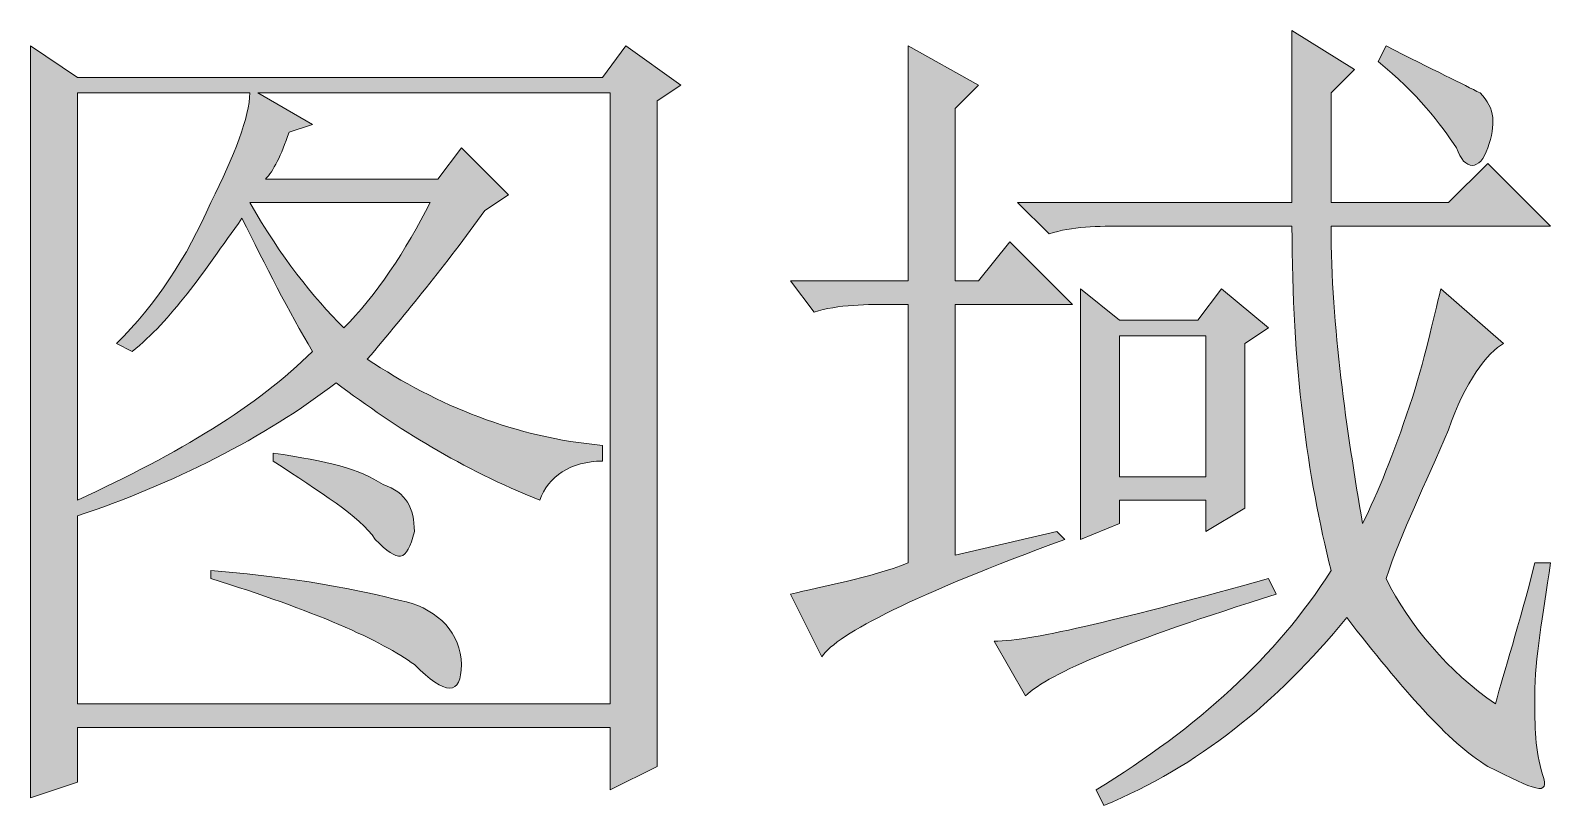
# Model space of a CAD drawing. Header units: millimetres. Extents: x 0 to 297, y 0 to 208.
# Drawn here: x 216.081 to 219.799, y 201.276 to 203.173 of the extents above; entities that cross this region are included whole.
import ezdxf

# ---------------------------------------------------------------- set-up
doc = ezdxf.new("R2010")
doc.units = ezdxf.units.MM

msp = doc.modelspace()

# ---------------------------------------------------------------- hatches: boundary and pattern name
h = msp.add_hatch(color=7)
edge = h.paths.add_edge_path(flags=0)
edge.add_spline(control_points=[(217.613794, 203.000626), (217.613794, 203.000626), (217.613794, 201.659365), (217.613794, 201.659365), (217.613794, 201.56341), (217.613794, 201.467454), (217.613794, 201.371851), (217.613794, 201.371851), (217.498789, 201.314349), (217.498789, 201.314349), (217.498789, 201.314349), (217.498789, 201.467454), (217.498789, 201.467454), (217.498789, 201.467454), (216.195628, 201.467454), (216.195628, 201.467454), (216.195628, 201.467454), (216.195628, 201.333399), (216.195628, 201.333399), (216.195628, 201.333399), (216.080622, 201.294946), (216.080622, 201.294946), (216.080622, 201.390901), (216.080622, 201.505907), (216.080622, 201.620913), (216.080622, 201.620913), (216.080622, 202.828471), (216.080622, 202.828471), (216.080622, 202.924074), (216.080622, 203.020029), (216.080622, 203.135035), (216.080622, 203.135035), (216.195628, 203.058129), (216.195628, 203.058129), (216.195628, 203.058129), (217.479739, 203.058129), (217.479739, 203.058129), (217.479739, 203.058129), (217.537242, 203.135035), (217.537242, 203.135035), (217.537242, 203.135035), (217.671297, 203.039079), (217.671297, 203.039079), (217.671297, 203.039079), (217.613794, 203.000626), (217.613794, 203.000626), (217.613794, 203.000626), (217.613794, 203.000626), (217.613794, 203.000626)], knot_values=[0, 0, 0, 0, 1, 1, 1, 2, 2, 2, 3, 3, 3, 4, 4, 4, 5, 5, 5, 6, 6, 6, 7, 7, 7, 8, 8, 8, 9, 9, 9, 10, 10, 10, 11, 11, 11, 12, 12, 12, 13, 13, 13, 14, 14, 14, 15, 15, 15, 16, 16, 16, 16], degree=3, periodic=1)
edge = h.paths.add_edge_path(flags=0)
edge.add_spline(control_points=[(216.195628, 203.020029), (216.195628, 203.020029), (216.195628, 202.023432), (216.195628, 202.023432), (216.444689, 202.138438), (216.6366, 202.253443), (216.770656, 202.387499), (216.713153, 202.483454), (216.65565, 202.59846), (216.598147, 202.713465), (216.502192, 202.579057), (216.425639, 202.464051), (216.329683, 202.387499), (216.329683, 202.387499), (216.291583, 202.406549), (216.291583, 202.406549), (216.387186, 202.502504), (216.464092, 202.61751), (216.521594, 202.751565), (216.579097, 202.866571), (216.617197, 202.962526), (216.617197, 203.020029), (216.617197, 203.020029), (216.195628, 203.020029), (216.195628, 203.020029), (216.195628, 203.020029), (216.195628, 203.020029), (216.195628, 203.020029)], knot_values=[0, 0, 0, 0, 1, 1, 1, 2, 2, 2, 3, 3, 3, 4, 4, 4, 5, 5, 5, 6, 6, 6, 7, 7, 7, 8, 8, 8, 9, 9, 9, 9], degree=3, periodic=1)
edge = h.paths.add_edge_path(flags=0)
edge.add_spline(control_points=[(216.195628, 201.524957), (216.195628, 201.524957), (217.498789, 201.524957), (217.498789, 201.524957), (217.498789, 201.524957), (217.498789, 203.020029), (217.498789, 203.020029), (217.498789, 203.020029), (216.6366, 203.020029), (216.6366, 203.020029), (216.6366, 203.020029), (216.770656, 202.943124), (216.770656, 202.943124), (216.770656, 202.943124), (216.713153, 202.924074), (216.713153, 202.924074), (216.694103, 202.866571), (216.6747, 202.828471), (216.65565, 202.809068), (216.65565, 202.809068), (217.077219, 202.809068), (217.077219, 202.809068), (217.077219, 202.809068), (217.134722, 202.885621), (217.134722, 202.885621), (217.134722, 202.885621), (217.249728, 202.770968), (217.249728, 202.770968), (217.249728, 202.770968), (217.192225, 202.732515), (217.192225, 202.732515), (217.096269, 202.59846), (217.000667, 202.483454), (216.904711, 202.368449), (217.077219, 202.253443), (217.268778, 202.176538), (217.479739, 202.157488), (217.479739, 202.157488), (217.479739, 202.119035), (217.479739, 202.119035), (217.403186, 202.119035), (217.345683, 202.080935), (217.326281, 202.023432), (217.134722, 202.099985), (216.981264, 202.19594), (216.828158, 202.310946), (216.65565, 202.176538), (216.425639, 202.061532), (216.195628, 201.984979), (216.195628, 201.984979), (216.195628, 201.524957), (216.195628, 201.524957), (216.195628, 201.524957), (216.195628, 201.524957), (216.195628, 201.524957)], knot_values=[0, 0, 0, 0, 1, 1, 1, 2, 2, 2, 3, 3, 3, 4, 4, 4, 5, 5, 5, 6, 6, 6, 7, 7, 7, 8, 8, 8, 9, 9, 9, 10, 10, 10, 11, 11, 11, 12, 12, 12, 13, 13, 13, 14, 14, 14, 15, 15, 15, 16, 16, 16, 17, 17, 17, 18, 18, 18, 18], degree=3, periodic=1)
edge = h.paths.add_edge_path(flags=0)
edge.add_spline(control_points=[(216.617197, 202.751565), (216.694103, 202.61751), (216.770656, 202.521554), (216.847208, 202.445001), (216.924114, 202.521554), (217.000667, 202.63656), (217.058169, 202.751565), (217.058169, 202.751565), (216.617197, 202.751565), (216.617197, 202.751565), (216.617197, 202.751565), (216.617197, 202.751565), (216.617197, 202.751565)], knot_values=[0, 0, 0, 0, 1, 1, 1, 2, 2, 2, 3, 3, 3, 4, 4, 4, 4], degree=3, periodic=1)
edge = h.paths.add_edge_path(flags=0)
edge.add_spline(control_points=[(216.6747, 202.138438), (216.809108, 202.119035), (216.885661, 202.099985), (216.943164, 202.061532), (217.000667, 202.042482), (217.019717, 202.004029), (217.019717, 201.946526), (217.000667, 201.869974), (216.981264, 201.869974), (216.924114, 201.927476), (216.885661, 201.984979), (216.789706, 202.042482), (216.6747, 202.119035), (216.6747, 202.119035), (216.6747, 202.138438), (216.6747, 202.138438), (216.6747, 202.138438), (216.6747, 202.138438), (216.6747, 202.138438)], knot_values=[0, 0, 0, 0, 1, 1, 1, 2, 2, 2, 3, 3, 3, 4, 4, 4, 5, 5, 5, 6, 6, 6, 6], degree=3, periodic=1)
edge = h.paths.add_edge_path(flags=0)
edge.add_spline(control_points=[(216.521594, 201.850924), (216.770656, 201.831521), (216.924114, 201.793421), (217.000667, 201.774371), (217.077219, 201.754968), (217.134722, 201.697465), (217.134722, 201.620913), (217.134722, 201.54436), (217.096269, 201.54436), (217.019717, 201.620913), (216.943164, 201.678415), (216.770656, 201.754968), (216.521594, 201.831521), (216.521594, 201.831521), (216.521594, 201.850924), (216.521594, 201.850924), (216.521594, 201.850924), (216.521594, 201.850924), (216.521594, 201.850924)], knot_values=[0, 0, 0, 0, 1, 1, 1, 2, 2, 2, 3, 3, 3, 4, 4, 4, 5, 5, 5, 6, 6, 6, 6], degree=3, periodic=1)
edge = h.paths.add_edge_path(flags=0)
edge.add_spline(control_points=[(218.648844, 201.927476), (218.648844, 202.023432), (218.648844, 202.119035), (218.648844, 202.23404), (218.648844, 202.349046), (218.648844, 202.445001), (218.648844, 202.540957), (218.648844, 202.540957), (218.7448, 202.464051), (218.7448, 202.464051), (218.7448, 202.464051), (218.936358, 202.464051), (218.936358, 202.464051), (218.936358, 202.464051), (218.993861, 202.540957), (218.993861, 202.540957), (218.993861, 202.540957), (219.108867, 202.445001), (219.108867, 202.445001), (219.108867, 202.445001), (219.051364, 202.406549), (219.051364, 202.406549), (219.051364, 202.406549), (219.051364, 202.157488), (219.051364, 202.157488), (219.051364, 202.119035), (219.051364, 202.061532), (219.051364, 202.004029), (219.051364, 202.004029), (218.955408, 201.946526), (218.955408, 201.946526), (218.955408, 201.946526), (218.955408, 202.023432), (218.955408, 202.023432), (218.955408, 202.023432), (218.7448, 202.023432), (218.7448, 202.023432), (218.7448, 202.023432), (218.7448, 201.965929), (218.7448, 201.965929), (218.7448, 201.965929), (218.648844, 201.927476), (218.648844, 201.927476), (218.648844, 201.927476), (218.648844, 201.927476), (218.648844, 201.927476)], knot_values=[0, 0, 0, 0, 1, 1, 1, 2, 2, 2, 3, 3, 3, 4, 4, 4, 5, 5, 5, 6, 6, 6, 7, 7, 7, 8, 8, 8, 9, 9, 9, 10, 10, 10, 11, 11, 11, 12, 12, 12, 13, 13, 13, 14, 14, 14, 15, 15, 15, 15], degree=3, periodic=1)
edge = h.paths.add_edge_path(flags=0)
edge.add_spline(control_points=[(218.7448, 202.425951), (218.7448, 202.425951), (218.7448, 202.080935), (218.7448, 202.080935), (218.7448, 202.080935), (218.955408, 202.080935), (218.955408, 202.080935), (218.955408, 202.080935), (218.955408, 202.425951), (218.955408, 202.425951), (218.955408, 202.425951), (218.7448, 202.425951), (218.7448, 202.425951), (218.7448, 202.425951), (218.7448, 202.425951), (218.7448, 202.425951)], knot_values=[0, 0, 0, 0, 1, 1, 1, 2, 2, 2, 3, 3, 3, 4, 4, 4, 5, 5, 5, 5], degree=3, periodic=1)
edge = h.paths.add_edge_path(flags=0)
edge.add_spline(control_points=[(218.437883, 201.678415), (218.533839, 201.678415), (218.76385, 201.735918), (219.108867, 201.831521), (219.108867, 201.831521), (219.127917, 201.793421), (219.127917, 201.793421), (218.76385, 201.678415), (218.572292, 201.601863), (218.514789, 201.54436), (218.514789, 201.54436), (218.437883, 201.678415), (218.437883, 201.678415), (218.437883, 201.678415), (218.437883, 201.678415), (218.437883, 201.678415)], knot_values=[0, 0, 0, 0, 1, 1, 1, 2, 2, 2, 3, 3, 3, 4, 4, 4, 5, 5, 5, 5], degree=3, periodic=1)
edge = h.paths.add_edge_path(flags=0)
edge.add_spline(control_points=[(219.166369, 202.962526), (219.166369, 203.020029), (219.166369, 203.096582), (219.166369, 203.173135), (219.166369, 203.173135), (219.319475, 203.077532), (219.319475, 203.077532), (219.319475, 203.077532), (219.261972, 203.020029), (219.261972, 203.020029), (219.261972, 203.020029), (219.261972, 202.751565), (219.261972, 202.751565), (219.261972, 202.751565), (219.549486, 202.751565), (219.549486, 202.751565), (219.549486, 202.751565), (219.645442, 202.847521), (219.645442, 202.847521), (219.645442, 202.847521), (219.7989, 202.694063), (219.7989, 202.694063), (219.7989, 202.694063), (219.261972, 202.694063), (219.261972, 202.694063), (219.261972, 202.445001), (219.300425, 202.19594), (219.338878, 201.965929), (219.376978, 202.042482), (219.415431, 202.138438), (219.453883, 202.253443), (219.491983, 202.368449), (219.511386, 202.464051), (219.530436, 202.540957), (219.530436, 202.540957), (219.683894, 202.406549), (219.683894, 202.406549), (219.645442, 202.387499), (219.587939, 202.310946), (219.549486, 202.19594), (219.491983, 202.061532), (219.434481, 201.946526), (219.396381, 201.831521), (219.453883, 201.716868), (219.549486, 201.601863), (219.664492, 201.524957), (219.683894, 201.601863), (219.721994, 201.716868), (219.760447, 201.869974), (219.760447, 201.869974), (219.7989, 201.869974), (219.7989, 201.869974), (219.779497, 201.735918), (219.760447, 201.639963), (219.760447, 201.54436), (219.760447, 201.467454), (219.760447, 201.409951), (219.779497, 201.352449), (219.7989, 201.294946), (219.760447, 201.314349), (219.645442, 201.371851), (219.549486, 201.429354), (219.434481, 201.56341), (219.300425, 201.735918), (219.127917, 201.524957), (218.936358, 201.371851), (218.706347, 201.275896), (218.706347, 201.275896), (218.687297, 201.314349), (218.687297, 201.314349), (218.936358, 201.467454), (219.127917, 201.639963), (219.261972, 201.850924), (219.204469, 202.080935), (219.166369, 202.349046), (219.166369, 202.694063), (219.166369, 202.694063), (218.76385, 202.694063), (218.76385, 202.694063), (218.687297, 202.694063), (218.629794, 202.694063), (218.572292, 202.675013), (218.572292, 202.675013), (218.495386, 202.751565), (218.495386, 202.751565), (218.495386, 202.751565), (219.166369, 202.751565), (219.166369, 202.751565), (219.166369, 202.751565), (219.166369, 202.962526), (219.166369, 202.962526), (219.166369, 202.962526), (219.166369, 202.962526), (219.166369, 202.962526)], knot_values=[0, 0, 0, 0, 1, 1, 1, 2, 2, 2, 3, 3, 3, 4, 4, 4, 5, 5, 5, 6, 6, 6, 7, 7, 7, 8, 8, 8, 9, 9, 9, 10, 10, 10, 11, 11, 11, 12, 12, 12, 13, 13, 13, 14, 14, 14, 15, 15, 15, 16, 16, 16, 17, 17, 17, 18, 18, 18, 19, 19, 19, 20, 20, 20, 21, 21, 21, 22, 22, 22, 23, 23, 23, 24, 24, 24, 25, 25, 25, 26, 26, 26, 27, 27, 27, 28, 28, 28, 29, 29, 29, 30, 30, 30, 31, 31, 31, 31], degree=3, periodic=1)
edge = h.paths.add_edge_path(flags=0)
edge.add_spline(control_points=[(219.376978, 203.096582), (219.376978, 203.096582), (219.396381, 203.135035), (219.396381, 203.135035), (219.511386, 203.077532), (219.587939, 203.039079), (219.626392, 203.020029), (219.664492, 202.981576), (219.664492, 202.943124), (219.645442, 202.885621), (219.626392, 202.828471), (219.587939, 202.828471), (219.568889, 202.885621), (219.530436, 202.943124), (219.472933, 203.020029), (219.376978, 203.096582), (219.376978, 203.096582), (219.376978, 203.096582), (219.376978, 203.096582), (219.376978, 203.096582), (219.376978, 203.096582), (219.376978, 203.096582)], knot_values=[0, 0, 0, 0, 1, 1, 1, 2, 2, 2, 3, 3, 3, 4, 4, 4, 5, 5, 5, 6, 6, 6, 7, 7, 7, 7], degree=3, periodic=1)
edge = h.paths.add_edge_path(flags=0)
edge.add_spline(control_points=[(217.939761, 202.560007), (217.939761, 202.560007), (218.227275, 202.560007), (218.227275, 202.560007), (218.227275, 202.560007), (218.227275, 202.847521), (218.227275, 202.847521), (218.227275, 202.924074), (218.227275, 203.000626), (218.227275, 203.135035), (218.227275, 203.135035), (218.399783, 203.039079), (218.399783, 203.039079), (218.399783, 203.039079), (218.342281, 202.981576), (218.342281, 202.981576), (218.342281, 202.981576), (218.342281, 202.560007), (218.342281, 202.560007), (218.342281, 202.560007), (218.399783, 202.560007), (218.399783, 202.560007), (218.399783, 202.560007), (218.476336, 202.655963), (218.476336, 202.655963), (218.476336, 202.655963), (218.629794, 202.502504), (218.629794, 202.502504), (218.629794, 202.502504), (218.342281, 202.502504), (218.342281, 202.502504), (218.342281, 202.502504), (218.342281, 201.889024), (218.342281, 201.889024), (218.342281, 201.889024), (218.591342, 201.946526), (218.591342, 201.946526), (218.591342, 201.946526), (218.610392, 201.927476), (218.610392, 201.927476), (218.246325, 201.793421), (218.054767, 201.697465), (218.016314, 201.639963), (218.016314, 201.639963), (217.939761, 201.793421), (217.939761, 201.793421), (218.016314, 201.812471), (218.131319, 201.831521), (218.227275, 201.869974), (218.227275, 201.869974), (218.227275, 202.502504), (218.227275, 202.502504), (218.227275, 202.502504), (218.188822, 202.502504), (218.188822, 202.502504), (218.131319, 202.502504), (218.054767, 202.502504), (217.997264, 202.483454), (217.997264, 202.483454), (217.939761, 202.560007), (217.939761, 202.560007), (217.939761, 202.560007), (217.939761, 202.560007), (217.939761, 202.560007)], knot_values=[0, 0, 0, 0, 1, 1, 1, 2, 2, 2, 3, 3, 3, 4, 4, 4, 5, 5, 5, 6, 6, 6, 7, 7, 7, 8, 8, 8, 9, 9, 9, 10, 10, 10, 11, 11, 11, 12, 12, 12, 13, 13, 13, 14, 14, 14, 15, 15, 15, 16, 16, 16, 17, 17, 17, 18, 18, 18, 19, 19, 19, 20, 20, 20, 21, 21, 21, 21], degree=3, periodic=1)

# ---------------------------------------------------------------- linework, layer by layer
at = {"color": 7, "lineweight": 0}
for points, knots in [([(219.166369, 202.962526), (219.166369, 203.020029), (219.166369, 203.096582), (219.166369, 203.173135), (219.166369, 203.173135), (219.319475, 203.077532), (219.319475, 203.077532), (219.319475, 203.077532), (219.261972, 203.020029), (219.261972, 203.020029), (219.261972, 203.020029), (219.261972, 202.751565), (219.261972, 202.751565), (219.261972, 202.751565), (219.549486, 202.751565), (219.549486, 202.751565), (219.549486, 202.751565), (219.645442, 202.847521), (219.645442, 202.847521), (219.645442, 202.847521), (219.7989, 202.694063), (219.7989, 202.694063), (219.7989, 202.694063), (219.261972, 202.694063), (219.261972, 202.694063), (219.261972, 202.445001), (219.300425, 202.19594), (219.338878, 201.965929), (219.376978, 202.042482), (219.415431, 202.138438), (219.453883, 202.253443), (219.491983, 202.368449), (219.511386, 202.464051), (219.530436, 202.540957), (219.530436, 202.540957), (219.683894, 202.406549), (219.683894, 202.406549), (219.645442, 202.387499), (219.587939, 202.310946), (219.549486, 202.19594), (219.491983, 202.061532), (219.434481, 201.946526), (219.396381, 201.831521), (219.453883, 201.716868), (219.549486, 201.601863), (219.664492, 201.524957), (219.683894, 201.601863), (219.721994, 201.716868), (219.760447, 201.869974), (219.760447, 201.869974), (219.7989, 201.869974), (219.7989, 201.869974), (219.779497, 201.735918), (219.760447, 201.639963), (219.760447, 201.54436), (219.760447, 201.467454), (219.760447, 201.409951), (219.779497, 201.352449), (219.7989, 201.294946), (219.760447, 201.314349), (219.645442, 201.371851), (219.549486, 201.429354), (219.434481, 201.56341), (219.300425, 201.735918), (219.127917, 201.524957), (218.936358, 201.371851), (218.706347, 201.275896), (218.706347, 201.275896), (218.687297, 201.314349), (218.687297, 201.314349), (218.936358, 201.467454), (219.127917, 201.639963), (219.261972, 201.850924), (219.204469, 202.080935), (219.166369, 202.349046), (219.166369, 202.694063), (219.166369, 202.694063), (218.76385, 202.694063), (218.76385, 202.694063), (218.687297, 202.694063), (218.629794, 202.694063), (218.572292, 202.675013), (218.572292, 202.675013), (218.495386, 202.751565), (218.495386, 202.751565), (218.495386, 202.751565), (219.166369, 202.751565), (219.166369, 202.751565), (219.166369, 202.751565), (219.166369, 202.962526), (219.166369, 202.962526), (219.166369, 202.962526), (219.166369, 202.962526), (219.166369, 202.962526)], [0, 0, 0, 0, 1, 1, 1, 2, 2, 2, 3, 3, 3, 4, 4, 4, 5, 5, 5, 6, 6, 6, 7, 7, 7, 8, 8, 8, 9, 9, 9, 10, 10, 10, 11, 11, 11, 12, 12, 12, 13, 13, 13, 14, 14, 14, 15, 15, 15, 16, 16, 16, 17, 17, 17, 18, 18, 18, 19, 19, 19, 20, 20, 20, 21, 21, 21, 22, 22, 22, 23, 23, 23, 24, 24, 24, 25, 25, 25, 26, 26, 26, 27, 27, 27, 28, 28, 28, 29, 29, 29, 30, 30, 30, 31, 31, 31, 31]), ([(217.613794, 203.000626), (217.613794, 203.000626), (217.613794, 201.659365), (217.613794, 201.659365), (217.613794, 201.56341), (217.613794, 201.467454), (217.613794, 201.371851), (217.613794, 201.371851), (217.498789, 201.314349), (217.498789, 201.314349), (217.498789, 201.314349), (217.498789, 201.467454), (217.498789, 201.467454), (217.498789, 201.467454), (216.195628, 201.467454), (216.195628, 201.467454), (216.195628, 201.467454), (216.195628, 201.333399), (216.195628, 201.333399), (216.195628, 201.333399), (216.080622, 201.294946), (216.080622, 201.294946), (216.080622, 201.390901), (216.080622, 201.505907), (216.080622, 201.620913), (216.080622, 201.620913), (216.080622, 202.828471), (216.080622, 202.828471), (216.080622, 202.924074), (216.080622, 203.020029), (216.080622, 203.135035), (216.080622, 203.135035), (216.195628, 203.058129), (216.195628, 203.058129), (216.195628, 203.058129), (217.479739, 203.058129), (217.479739, 203.058129), (217.479739, 203.058129), (217.537242, 203.135035), (217.537242, 203.135035), (217.537242, 203.135035), (217.671297, 203.039079), (217.671297, 203.039079), (217.671297, 203.039079), (217.613794, 203.000626), (217.613794, 203.000626), (217.613794, 203.000626), (217.613794, 203.000626), (217.613794, 203.000626)], [0, 0, 0, 0, 1, 1, 1, 2, 2, 2, 3, 3, 3, 4, 4, 4, 5, 5, 5, 6, 6, 6, 7, 7, 7, 8, 8, 8, 9, 9, 9, 10, 10, 10, 11, 11, 11, 12, 12, 12, 13, 13, 13, 14, 14, 14, 15, 15, 15, 16, 16, 16, 16]), ([(217.939761, 202.560007), (217.939761, 202.560007), (218.227275, 202.560007), (218.227275, 202.560007), (218.227275, 202.560007), (218.227275, 202.847521), (218.227275, 202.847521), (218.227275, 202.924074), (218.227275, 203.000626), (218.227275, 203.135035), (218.227275, 203.135035), (218.399783, 203.039079), (218.399783, 203.039079), (218.399783, 203.039079), (218.342281, 202.981576), (218.342281, 202.981576), (218.342281, 202.981576), (218.342281, 202.560007), (218.342281, 202.560007), (218.342281, 202.560007), (218.399783, 202.560007), (218.399783, 202.560007), (218.399783, 202.560007), (218.476336, 202.655963), (218.476336, 202.655963), (218.476336, 202.655963), (218.629794, 202.502504), (218.629794, 202.502504), (218.629794, 202.502504), (218.342281, 202.502504), (218.342281, 202.502504), (218.342281, 202.502504), (218.342281, 201.889024), (218.342281, 201.889024), (218.342281, 201.889024), (218.591342, 201.946526), (218.591342, 201.946526), (218.591342, 201.946526), (218.610392, 201.927476), (218.610392, 201.927476), (218.246325, 201.793421), (218.054767, 201.697465), (218.016314, 201.639963), (218.016314, 201.639963), (217.939761, 201.793421), (217.939761, 201.793421), (218.016314, 201.812471), (218.131319, 201.831521), (218.227275, 201.869974), (218.227275, 201.869974), (218.227275, 202.502504), (218.227275, 202.502504), (218.227275, 202.502504), (218.188822, 202.502504), (218.188822, 202.502504), (218.131319, 202.502504), (218.054767, 202.502504), (217.997264, 202.483454), (217.997264, 202.483454), (217.939761, 202.560007), (217.939761, 202.560007), (217.939761, 202.560007), (217.939761, 202.560007), (217.939761, 202.560007)], [0, 0, 0, 0, 1, 1, 1, 2, 2, 2, 3, 3, 3, 4, 4, 4, 5, 5, 5, 6, 6, 6, 7, 7, 7, 8, 8, 8, 9, 9, 9, 10, 10, 10, 11, 11, 11, 12, 12, 12, 13, 13, 13, 14, 14, 14, 15, 15, 15, 16, 16, 16, 17, 17, 17, 18, 18, 18, 19, 19, 19, 20, 20, 20, 21, 21, 21, 21]), ([(219.376978, 203.096582), (219.376978, 203.096582), (219.396381, 203.135035), (219.396381, 203.135035), (219.511386, 203.077532), (219.587939, 203.039079), (219.626392, 203.020029), (219.664492, 202.981576), (219.664492, 202.943124), (219.645442, 202.885621), (219.626392, 202.828471), (219.587939, 202.828471), (219.568889, 202.885621), (219.530436, 202.943124), (219.472933, 203.020029), (219.376978, 203.096582), (219.376978, 203.096582), (219.376978, 203.096582), (219.376978, 203.096582), (219.376978, 203.096582), (219.376978, 203.096582), (219.376978, 203.096582)], [0, 0, 0, 0, 1, 1, 1, 2, 2, 2, 3, 3, 3, 4, 4, 4, 5, 5, 5, 6, 6, 6, 7, 7, 7, 7]), ([(216.195628, 203.020029), (216.195628, 203.020029), (216.195628, 202.023432), (216.195628, 202.023432), (216.444689, 202.138438), (216.6366, 202.253443), (216.770656, 202.387499), (216.713153, 202.483454), (216.65565, 202.59846), (216.598147, 202.713465), (216.502192, 202.579057), (216.425639, 202.464051), (216.329683, 202.387499), (216.329683, 202.387499), (216.291583, 202.406549), (216.291583, 202.406549), (216.387186, 202.502504), (216.464092, 202.61751), (216.521594, 202.751565), (216.579097, 202.866571), (216.617197, 202.962526), (216.617197, 203.020029), (216.617197, 203.020029), (216.195628, 203.020029), (216.195628, 203.020029), (216.195628, 203.020029), (216.195628, 203.020029), (216.195628, 203.020029)], [0, 0, 0, 0, 1, 1, 1, 2, 2, 2, 3, 3, 3, 4, 4, 4, 5, 5, 5, 6, 6, 6, 7, 7, 7, 8, 8, 8, 9, 9, 9, 9]), ([(216.195628, 201.524957), (216.195628, 201.524957), (217.498789, 201.524957), (217.498789, 201.524957), (217.498789, 201.524957), (217.498789, 203.020029), (217.498789, 203.020029), (217.498789, 203.020029), (216.6366, 203.020029), (216.6366, 203.020029), (216.6366, 203.020029), (216.770656, 202.943124), (216.770656, 202.943124), (216.770656, 202.943124), (216.713153, 202.924074), (216.713153, 202.924074), (216.694103, 202.866571), (216.6747, 202.828471), (216.65565, 202.809068), (216.65565, 202.809068), (217.077219, 202.809068), (217.077219, 202.809068), (217.077219, 202.809068), (217.134722, 202.885621), (217.134722, 202.885621), (217.134722, 202.885621), (217.249728, 202.770968), (217.249728, 202.770968), (217.249728, 202.770968), (217.192225, 202.732515), (217.192225, 202.732515), (217.096269, 202.59846), (217.000667, 202.483454), (216.904711, 202.368449), (217.077219, 202.253443), (217.268778, 202.176538), (217.479739, 202.157488), (217.479739, 202.157488), (217.479739, 202.119035), (217.479739, 202.119035), (217.403186, 202.119035), (217.345683, 202.080935), (217.326281, 202.023432), (217.134722, 202.099985), (216.981264, 202.19594), (216.828158, 202.310946), (216.65565, 202.176538), (216.425639, 202.061532), (216.195628, 201.984979), (216.195628, 201.984979), (216.195628, 201.524957), (216.195628, 201.524957), (216.195628, 201.524957), (216.195628, 201.524957), (216.195628, 201.524957)], [0, 0, 0, 0, 1, 1, 1, 2, 2, 2, 3, 3, 3, 4, 4, 4, 5, 5, 5, 6, 6, 6, 7, 7, 7, 8, 8, 8, 9, 9, 9, 10, 10, 10, 11, 11, 11, 12, 12, 12, 13, 13, 13, 14, 14, 14, 15, 15, 15, 16, 16, 16, 17, 17, 17, 18, 18, 18, 18]), ([(216.617197, 202.751565), (216.694103, 202.61751), (216.770656, 202.521554), (216.847208, 202.445001), (216.924114, 202.521554), (217.000667, 202.63656), (217.058169, 202.751565), (217.058169, 202.751565), (216.617197, 202.751565), (216.617197, 202.751565), (216.617197, 202.751565), (216.617197, 202.751565), (216.617197, 202.751565)], [0, 0, 0, 0, 1, 1, 1, 2, 2, 2, 3, 3, 3, 4, 4, 4, 4]), ([(218.648844, 201.927476), (218.648844, 202.023432), (218.648844, 202.119035), (218.648844, 202.23404), (218.648844, 202.349046), (218.648844, 202.445001), (218.648844, 202.540957), (218.648844, 202.540957), (218.7448, 202.464051), (218.7448, 202.464051), (218.7448, 202.464051), (218.936358, 202.464051), (218.936358, 202.464051), (218.936358, 202.464051), (218.993861, 202.540957), (218.993861, 202.540957), (218.993861, 202.540957), (219.108867, 202.445001), (219.108867, 202.445001), (219.108867, 202.445001), (219.051364, 202.406549), (219.051364, 202.406549), (219.051364, 202.406549), (219.051364, 202.157488), (219.051364, 202.157488), (219.051364, 202.119035), (219.051364, 202.061532), (219.051364, 202.004029), (219.051364, 202.004029), (218.955408, 201.946526), (218.955408, 201.946526), (218.955408, 201.946526), (218.955408, 202.023432), (218.955408, 202.023432), (218.955408, 202.023432), (218.7448, 202.023432), (218.7448, 202.023432), (218.7448, 202.023432), (218.7448, 201.965929), (218.7448, 201.965929), (218.7448, 201.965929), (218.648844, 201.927476), (218.648844, 201.927476), (218.648844, 201.927476), (218.648844, 201.927476), (218.648844, 201.927476)], [0, 0, 0, 0, 1, 1, 1, 2, 2, 2, 3, 3, 3, 4, 4, 4, 5, 5, 5, 6, 6, 6, 7, 7, 7, 8, 8, 8, 9, 9, 9, 10, 10, 10, 11, 11, 11, 12, 12, 12, 13, 13, 13, 14, 14, 14, 15, 15, 15, 15]), ([(218.7448, 202.425951), (218.7448, 202.425951), (218.7448, 202.080935), (218.7448, 202.080935), (218.7448, 202.080935), (218.955408, 202.080935), (218.955408, 202.080935), (218.955408, 202.080935), (218.955408, 202.425951), (218.955408, 202.425951), (218.955408, 202.425951), (218.7448, 202.425951), (218.7448, 202.425951), (218.7448, 202.425951), (218.7448, 202.425951), (218.7448, 202.425951)], [0, 0, 0, 0, 1, 1, 1, 2, 2, 2, 3, 3, 3, 4, 4, 4, 5, 5, 5, 5]), ([(216.6747, 202.138438), (216.809108, 202.119035), (216.885661, 202.099985), (216.943164, 202.061532), (217.000667, 202.042482), (217.019717, 202.004029), (217.019717, 201.946526), (217.000667, 201.869974), (216.981264, 201.869974), (216.924114, 201.927476), (216.885661, 201.984979), (216.789706, 202.042482), (216.6747, 202.119035), (216.6747, 202.119035), (216.6747, 202.138438), (216.6747, 202.138438), (216.6747, 202.138438), (216.6747, 202.138438), (216.6747, 202.138438)], [0, 0, 0, 0, 1, 1, 1, 2, 2, 2, 3, 3, 3, 4, 4, 4, 5, 5, 5, 6, 6, 6, 6]), ([(216.521594, 201.850924), (216.770656, 201.831521), (216.924114, 201.793421), (217.000667, 201.774371), (217.077219, 201.754968), (217.134722, 201.697465), (217.134722, 201.620913), (217.134722, 201.54436), (217.096269, 201.54436), (217.019717, 201.620913), (216.943164, 201.678415), (216.770656, 201.754968), (216.521594, 201.831521), (216.521594, 201.831521), (216.521594, 201.850924), (216.521594, 201.850924), (216.521594, 201.850924), (216.521594, 201.850924), (216.521594, 201.850924)], [0, 0, 0, 0, 1, 1, 1, 2, 2, 2, 3, 3, 3, 4, 4, 4, 5, 5, 5, 6, 6, 6, 6]), ([(218.437883, 201.678415), (218.533839, 201.678415), (218.76385, 201.735918), (219.108867, 201.831521), (219.108867, 201.831521), (219.127917, 201.793421), (219.127917, 201.793421), (218.76385, 201.678415), (218.572292, 201.601863), (218.514789, 201.54436), (218.514789, 201.54436), (218.437883, 201.678415), (218.437883, 201.678415), (218.437883, 201.678415), (218.437883, 201.678415), (218.437883, 201.678415)], [0, 0, 0, 0, 1, 1, 1, 2, 2, 2, 3, 3, 3, 4, 4, 4, 5, 5, 5, 5])]:
    msp.add_open_spline(points, degree=3, knots=knots, dxfattribs=at)

doc.saveas('drawing.dxf')
